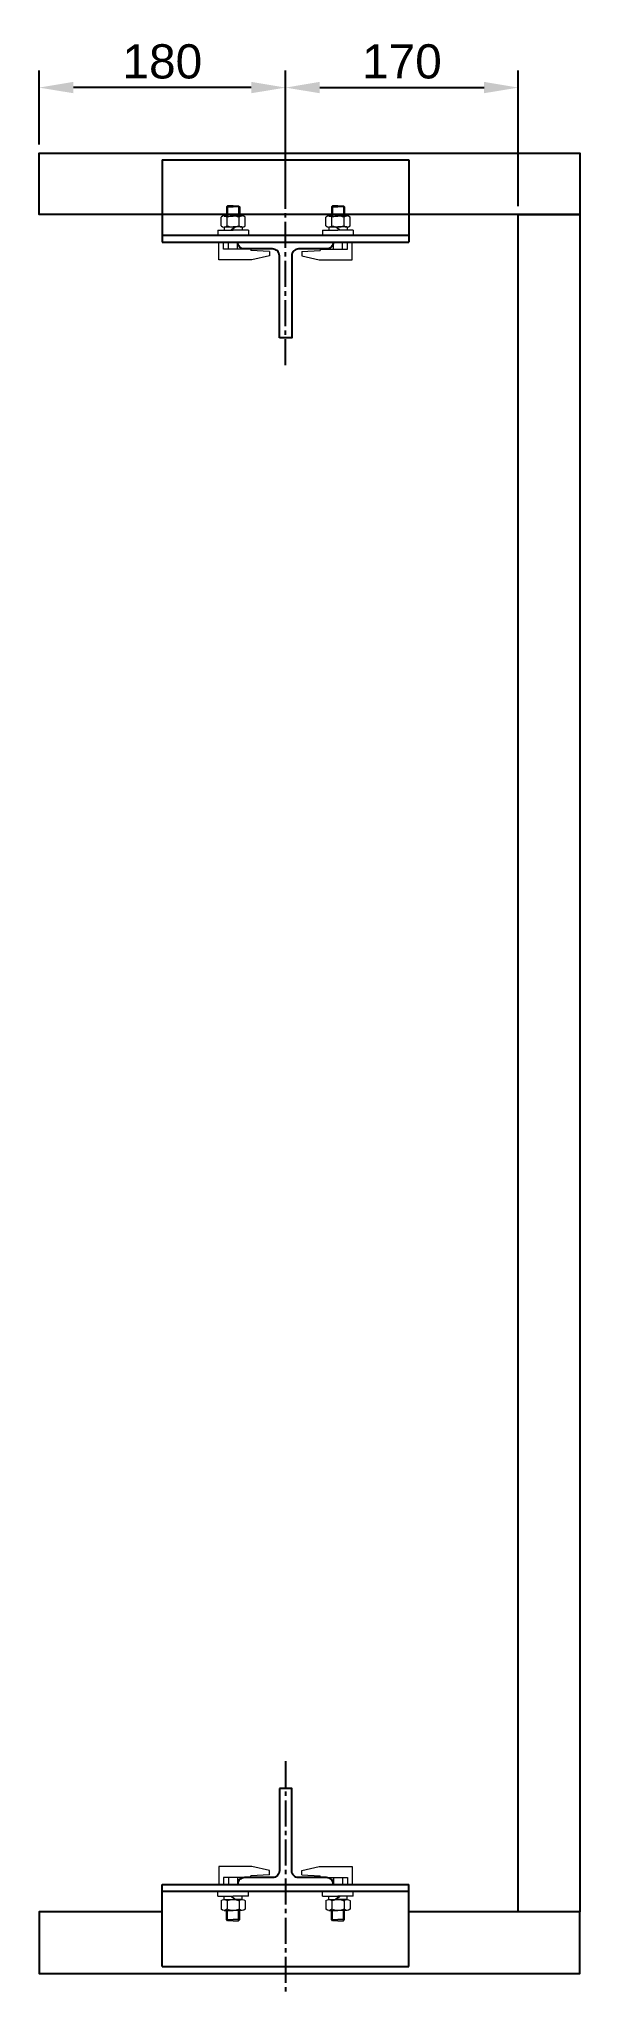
# Model space of a CAD drawing. Header units: millimetres. Extents: x 0 to 395, y -680 to 748.
import ezdxf

# ---------------------------------------------------------------- set-up
doc = ezdxf.new("R2010")
doc.units = ezdxf.units.MM
doc.linetypes.add('CENTER2', pattern=[28.575, 19.05, -3.175, 3.175, -3.175])
doc.linetypes.add('CENTERX2', pattern=[4, 2.5, -0.5, 0.5, -0.5])
for name, color, linetype in [('EKSEN', 253, 'CENTERX2'), ('KABİN', 7, 'Continuous'), ('KONSOL-TIRNAK grubu', 242, 'Continuous')]:
    doc.layers.add(name, color=color, linetype=linetype)
doc.styles.get("Standard").update_dxf_attribs({"font": 'arial.ttf'})
doc.dimstyles.new('DimStyleALPx0.5', dxfattribs={"dimscale": 10, "dimtxt": 2.5, "dimasz": 2.5, "dimexe": 1.25, "dimexo": 0.625, "dimtad": 1, "dimdsep": 46, "dimtxsty": 'Standard', "dimcen": 2.5, "dimclrd": 60, "dimclre": 60, "dimadec": 0, "dimazin": 0, "dimtfac": 1, "dimtofl": 0, "dimtmove": 0, "dimatfit": 3, "dimfxl": 1, "dimarcsym": 0})

# ---------------------------------------------------------------- blocks, each defined once
blk = doc.blocks.new('*U3')
at = {"layer": 'KABİN', "lineweight": 20}
for p, q in [((-64.9, 25.3), (-64.9, 45.2)), ((-57, 24.6), (-57, 48.7)), ((-64.9, 25.3), (-63.7, 25.3)), ((-63, 11.8), (-63.7, 25.3)), ((-59.8, 11.8), (-57, 24.6)), ((-63, 11.8), (-59.8, 11.8)), ((-63, -11.8), (-63.7, -25.3)), ((-63, -11.8), (-59.8, -11.8)), ((-59.8, -11.8), (-57, -24.6)), ((-64.9, -25.3), (-64.9, -45.2)), ((-64.9, -25.3), (-63.7, -25.3)), ((-57, -24.6), (-57, -48.7))]:
    blk.add_line(p, q, dxfattribs=at)
blk.add_wipeout([(-75, -90), (-130, -90), (-130, 90), (-75, 90)])
at = {"color": 4}
blk.add_lwpolyline([(0, -4.5), (-60, -4.5, 0.414214), (-65, -9.5), (-65, -30, -0.414214), (-70, -35), (-70, 35), (-70, 35, -0.414214), (-65, 30), (-65, 9.5, 0.414214), (-60, 4.5), (0, 4.5)], format="xyb", close=True, dxfattribs=at)
at = {"layer": 'EKSEN', "linetype": 'CENTER2'}
blk.add_line((20, 0), (-150, 0), dxfattribs=at)
at = {"layer": 'KABİN', "lineweight": 20}
for p, q in [((-96.5, 42.3), (-95.7, 43.1)), ((-95.7, 43.1), (-89, 43.1)), ((-95.7, 43.1), (-95.7, 38.3)), ((-89, 44.9), (-89, 38.3)), ((-81.9, 47.1), (-88.1, 47.1)), ((-81, 44.9), (-78.6, 44.9)), ((-81, 44.9), (-81, 38.3)), ((-78.6, 49.5), (-75, 49.5)), ((-78.6, 49.5), (-78.6, 38.3)), ((-57, 48.7), (-70, 48.7)), ((-64.9, 45.2), (-70, 45.2)), ((-96.5, 38.3), (-96.5, 42.3)), ((-96.5, 42.3), (-89, 42.3)), ((-96.5, 38.3), (-96.5, 34.3)), ((-96.5, 34.3), (-89, 34.3)), ((-96.5, 34.3), (-95.7, 33.5)), ((-95.7, 33.5), (-95.7, 38.3)), ((-95.7, 33.5), (-89, 33.5)), ((-89, 31.7), (-89, 38.3)), ((-81.9, 42.7), (-88.1, 42.7)), ((-81.9, 33.9), (-88.1, 33.9)), ((-81.9, 29.5), (-88.1, 29.5)), ((-78.6, 39.9), (-81, 37.2)), ((-78.6, 39.3), (-81, 36.6)), ((-81, 31.7), (-81, 38.3)), ((-81, 31.7), (-78.6, 31.7)), ((-78.6, 27.1), (-78.6, 38.3)), ((-64.9, 41.7), (-70, 41.7)), ((-64.9, 35), (-70, 35)), ((-78.6, 27.1), (-75, 27.1)), ((-78.6, -27.1), (-78.6, -38.3)), ((-78.6, -27.1), (-75, -27.1)), ((-96.5, -34.3), (-95.7, -33.5)), ((-96.5, -34.3), (-89, -34.3)), ((-96.5, -38.3), (-96.5, -34.3)), ((-96.5, -38.3), (-96.5, -42.3)), ((-96.5, -42.3), (-95.7, -43.1)), ((-96.5, -42.3), (-89, -42.3)), ((-95.7, -33.5), (-95.7, -38.3)), ((-95.7, -33.5), (-89, -33.5)), ((-95.7, -43.1), (-95.7, -38.3)), ((-89, -31.7), (-89, -38.3)), ((-89, -44.9), (-89, -38.3)), ((-81.9, -29.5), (-88.1, -29.5)), ((-81.9, -33.9), (-88.1, -33.9)), ((-81.9, -42.7), (-88.1, -42.7)), ((-81, -31.7), (-78.6, -31.7)), ((-81, -31.7), (-81, -38.3)), ((-78.6, -39.3), (-81, -36.6)), ((-78.6, -39.9), (-81, -37.2)), ((-81, -44.9), (-81, -38.3)), ((-78.6, -49.5), (-78.6, -38.3)), ((-64.9, -35), (-70, -35)), ((-64.9, -41.7), (-70, -41.7)), ((-95.7, -43.1), (-89, -43.1)), ((-81.9, -47.1), (-88.1, -47.1)), ((-81, -44.9), (-78.6, -44.9)), ((-78.6, -49.5), (-75, -49.5)), ((-64.9, -45.2), (-70, -45.2)), ((-57, -48.7), (-70, -48.7))]:
    blk.add_line(p, q, dxfattribs=at)
for centre, radius, start, end in [((-85.9, 44.9), 3.14, 135.7033, 224.2967), ((-84.1, 44.9), 3.14, 315.7033, 44.2967), ((-77.8, 38.3), 11.2, 156.9925, 203.0075), ((-85.9, 31.7), 3.14, 135.7033, 224.2967), ((-92.2, 38.3), 11.2, 336.9925, 23.0075), ((-84.1, 31.7), 3.14, 315.7033, 44.2967), ((-85.9, -31.7), 3.14, 135.7033, 224.2967), ((-77.8, -38.3), 11.2, 156.9925, 203.0075), ((-85.9, -44.9), 3.14, 135.7033, 224.2967), ((-84.1, -31.7), 3.14, 315.7033, 44.2967), ((-92.2, -38.3), 11.2, 336.9925, 23.0075), ((-84.1, -44.9), 3.14, 315.7033, 44.2967)]:
    blk.add_arc(centre, radius, start, end, dxfattribs=at)
at = {"layer": 'KONSOL-TIRNAK grubu', "linetype": 'ByBlock'}
blk.add_line((-130, -90), (-130, 90), dxfattribs=at)
at = {"layer": 'KONSOL-TIRNAK grubu'}
for p, q in [((-130, 90), (-70, 90)), ((-75, -90), (-75, 90)), ((-70, -90), (-70, 90)), ((-130, -90), (-70, -90))]:
    blk.add_line(p, q, dxfattribs=at)
blk = doc.blocks.new('*D1')
at = {"color": 60, "linetype": 'ByBlock', "lineweight": -2, "transparency": 16777216}
for p, q in [((11249.4, -17740.3), (11249.4, -17653.7)), ((11274.4, -17666.2), (11394.4, -17666.2)), ((11419.4, -17752.8), (11419.4, -17653.7))]:
    blk.add_line(p, q, dxfattribs=at)
at = {"color": 60, "transparency": 16777216}
for points in [[(11274.4, -17662), (11274.4, -17670.3), (11249.4, -17666.2)], [(11394.4, -17662), (11394.4, -17670.3), (11419.4, -17666.2)]]:
    blk.add_solid(points, dxfattribs=at)
at = {"layer": 'Defpoints', "color": 0, "transparency": 16777216}
for p in [(11419.4, -17666.2), (11249.4, -17746.5), (11419.4, -17759)]:
    blk.add_point(p, dxfattribs=at)
at = {"color": 0, "transparency": 16777216, "insert": (11334.4, -17647.2), "char_height": 25, "attachment_point": 5}
blk.add_mtext('170', dxfattribs=at)
blk = doc.blocks.new('*D2')
at = {"color": 60, "linetype": 'ByBlock', "lineweight": -2, "transparency": 16777216}
for p, q in [((11069.4, -17707.8), (11069.4, -17653.7)), ((11224.4, -17666.2), (11094.4, -17666.2)), ((11249.4, -17740.3), (11249.4, -17653.7))]:
    blk.add_line(p, q, dxfattribs=at)
at = {"color": 60, "transparency": 16777216}
for points in [[(11094.4, -17662), (11094.4, -17670.3), (11069.4, -17666.2)], [(11224.4, -17662), (11224.4, -17670.3), (11249.4, -17666.2)]]:
    blk.add_solid(points, dxfattribs=at)
at = {"layer": 'Defpoints', "color": 0, "transparency": 16777216}
for p in [(11069.4, -17666.2), (11069.4, -17714), (11249.4, -17746.5)]:
    blk.add_point(p, dxfattribs=at)
at = {"color": 0, "transparency": 16777216, "insert": (11159.4, -17647.2), "char_height": 25, "attachment_point": 5}
blk.add_mtext('180', dxfattribs=at)

msp = doc.modelspace()

# ---------------------------------------------------------------- linework, layer by layer
for points in [[(395, -620), (350, -620), (350, 620), (395, 620)], [(395, -620), (0, -620), (0, -665), (395, -665)]]:
    msp.add_lwpolyline(points, close=True)

# ---------------------------------------------------------------- block references
at = {"linetype": 'ByBlock', "rotation": 270}
msp.add_blockref('*U3', (180, 530), dxfattribs=at)

# ---------------------------------------------------------------- next in the draw order: linework, layer by layer
msp.add_lwpolyline([(395, 620), (0, 620), (0, 665), (395, 665)], close=True)

# ---------------------------------------------------------------- next in the draw order: block references
at = {"linetype": 'ByBlock', "xscale": -1, "rotation": 270}
msp.add_blockref('*U3', (180, -530), dxfattribs=at)

# ---------------------------------------------------------------- next in the draw order: dimensions: what is measured, and where the dimension line sits
for base, p2, picture, middle in [((0, 712.851), (0, 665), '*D2', (90, 731.865)), ((350, 712.851), (350, 620), '*D1', (265, 731.865))]:
    dim = msp.add_linear_dim(base=base, p1=(180, 632.5), p2=p2, dimstyle='DimStyleALPx0.5')
    dim.commit()
    dim.dimension.update_dxf_attribs({"geometry": picture, "text_midpoint": middle, "insert": (-11069.399, 18379.02)})

doc.saveas('drawing.dxf')
